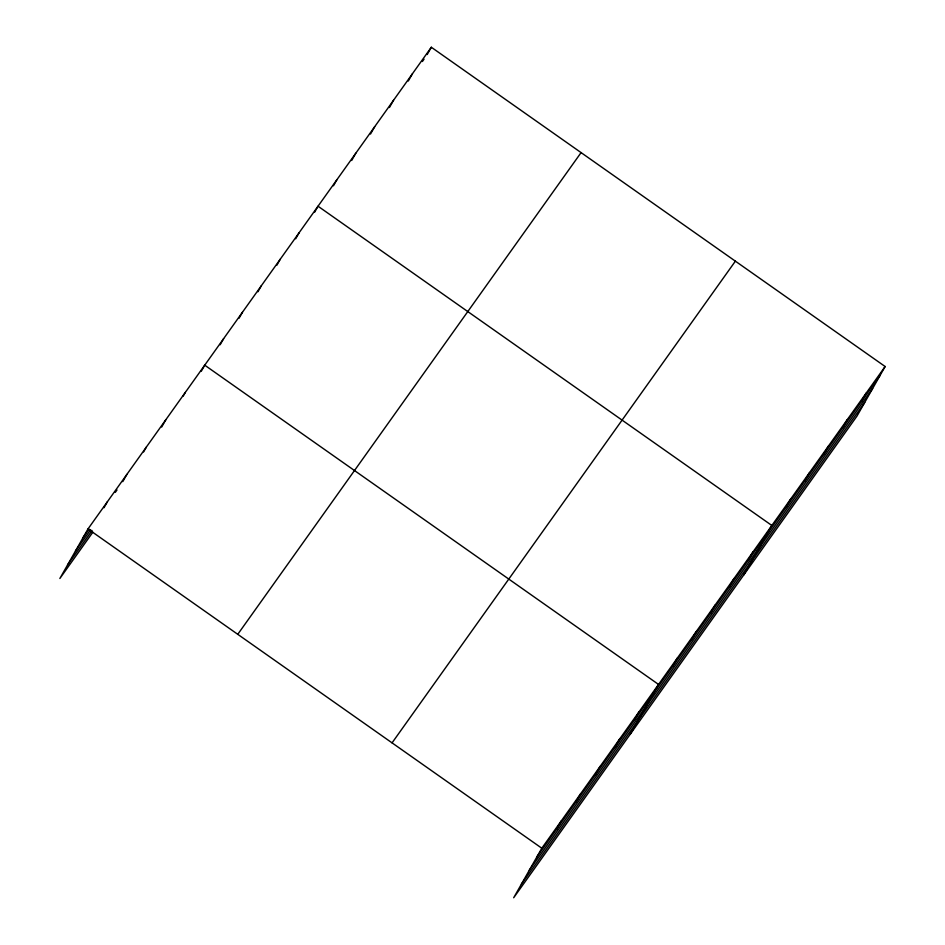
<?xml version="1.0" encoding="UTF-8"?>
<svg xmlns="http://www.w3.org/2000/svg" width="945" height="945" viewBox="0 0 945 945"><rect width="100%" height="100%" fill="white"/><g stroke="black" fill="none" stroke-linecap="round" stroke-linejoin="round"><path stroke-width="1.42" d="M885.134 366.518L541.816 848.22L513.678 897.75L857.009 416.048L885.134 366.518L431.322 47.25L87.991 528.952L59.866 578.482L92.846 532.2M104.009 507.725L107.446 501.653M122.767 481.643L126.902 474.366M143.605 451.923L146.357 447.068M161.678 427.045L165.812 419.769M183.2 396.109L185.267 392.47M201.285 371.243L204.722 365.172L658.547 684.44L630.409 733.97M220.161 344.748L223.611 338.676M239.05 318.252L242.487 312.193M257.926 291.757L261.375 285.697M276.814 265.273L280.263 259.202M295.69 238.778L299.14 232.706M314.579 212.282L318.028 206.211L771.841 525.479L743.703 575.009M333.455 185.787L336.904 179.715M351.658 160.508L355.792 153.22M370.534 134.013L374.669 126.736M389.423 107.517L393.557 100.241M408.299 81.022L412.433 73.745M427.187 54.526L431.322 47.25M556.44 829.415L561.271 820.922M575.895 802.128L580.726 793.635M595.35 774.829L600.181 766.336M614.805 747.53L619.636 739.037M634.26 720.232L639.092 711.739M672.604 666.438L677.423 657.944M691.48 639.954L696.311 631.461M710.368 613.459L715.188 604.965M729.256 586.963L734.076 578.47M748.133 560.468L752.964 551.974M785.897 507.477L790.729 498.984M804.786 480.981L809.605 472.488M823.662 454.498L828.493 446.005M842.55 428.002L847.37 419.509M861.427 401.507L866.258 393.014M83.172 537.445L89.09 529.141M115.314 492.345L117.003 489.982M422.391 61.508L424.033 59.204M75.482 550.994L90.708 529.625M67.556 564.945L92.078 530.523M237.762 634.319L581.081 152.606M392.057 742.864L735.375 261.163M536.984 856.713L880.315 375.011M529.294 870.262L872.625 388.549M521.368 884.213L864.699 402.499M87.991 528.952L541.816 848.22"/></g></svg>
